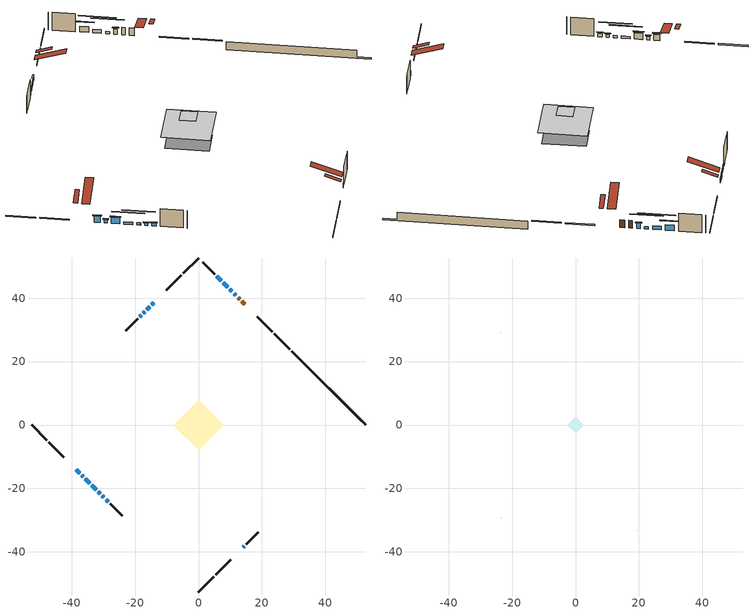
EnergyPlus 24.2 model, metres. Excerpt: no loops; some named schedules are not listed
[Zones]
conditioned space
 floor adiabatic (AdiabaticFloorConstruction): -8,0 0,8 8,0 0,-8 z3.48
 floor foundation (Slab1 construction): -5.82,1.36 -1.36,5.82 5.82,-1.36 1.36,-5.82 z-1.19
 wall outside (RimJoist1 construction): 0,-52.65 4.77,-47.88 / -52.65,0 -47.88,-4.77 / 0,52.65 -4.77,47.88 / 28.72,23.93 23.95,28.71 z1.04:1.34
 wall outside (RimJoist2 construction): 5.43,-47.22 10.2,-42.45 / -47.22,-5.43 -42.45,-10.2 / -5.43,47.22 -10.2,42.45 / 23.29,29.36 18.52,34.14 z1.04:1.34
 wall outside (AdiabaticWallConstruction 1): 14.54,38.11 13.71,38.95 / 13.05,39.6 12.48,40.17 z1.04:3.07
 wall outside (AdiabaticWallConstruction): 11.82,40.83 11.21,41.44 z1.04:2.46; -14.18,38.48 -14.79,37.86 / -36.81,-15.84 -36.34,-16.31 / -18.1,34.55 -18.54,34.12 z1.04:1.9; -38.48,-14.18 -37.47,-15.19 / -35.69,-16.97 -34.36,-18.3 z1.04:2.72; 10.56,42.1 9.91,42.75 / -33.7,-18.95 -32.26,-20.39 / -31.61,-21.05 -30.99,-21.66 z1.04:1.65; 9.25,43.4 7.85,44.8 z1.04:2.06; -15.44,37.21 -16.3,36.35 / 14.18,-38.48 14.38,-38.28 / -16.96,35.7 -17.45,35.21 z1.04:2.26; -30.34,-22.31 -29.8,-22.85 z1.04:1.7; -29.14,-23.51 -28.5,-24.16 z1.04:1.86; 7.19,45.46 5.72,46.93 z1.04:2.56
 wall outside (Wall1 construction): 15.03,-37.62 18.76,-33.89 / -27.84,-24.81 -24.11,-28.54 / -19.19,33.46 -22.92,29.73 / 5.07,47.59 1.33,51.32 z1.04:5.92
 wall foundation (FoundationWall1 construction): 29.38,23.28,-1.19 29.38,23.28,1.04 50.33,2.33,1.04 50.33,2.33,-0.78 52.65,0,-0.78 52.65,0,-1.19
 window (WindowConstruction): 11.82,40.83 11.21,41.44 z1.04:2.46
 window (WindowConstruction 6): -14.18,38.48 -14.79,37.87 z1.04:1.9
 window (WindowConstruction 7): -38.48,-14.18 -37.47,-15.18 z1.04:2.72
 window (WindowConstruction 8): -36.81,-15.84 -36.34,-16.31 z1.04:1.9
 window (WindowConstruction 9): -35.69,-16.97 -34.36,-18.3 z1.04:2.72
 window (WindowConstruction 12): 10.56,42.1 9.91,42.74 z1.04:1.65
 window (WindowConstruction 13): 9.25,43.4 7.85,44.8 z1.04:2.05
 window (WindowConstruction 14): -33.7,-18.95 -32.26,-20.39 z1.04:1.65
 window (WindowConstruction 15): -31.61,-21.05 -31,-21.66 z1.04:1.65
 window (WindowConstruction 1): -15.45,37.21 -16.3,36.35 z1.04:2.26
 window (WindowConstruction 2): -30.34,-22.31 -29.8,-22.85 z1.04:1.7
 window (WindowConstruction 3): -29.14,-23.51 -28.5,-24.16 z1.04:1.85
 window (WindowConstruction 10): 14.18,-38.48 14.38,-38.28 z1.04:2.26
 window (WindowConstruction 11): -16.96,35.69 -17.45,35.21 z1.04:2.26
 window (WindowConstruction 4): 7.19,45.46 5.72,46.93 z1.04:2.56
 window (WindowConstruction 5): -18.1,34.55 -18.53,34.12 z1.04:1.9
 door (Door): 14.54,38.11 13.71,38.94 z1.04:3.07
 door (Door 1): 13.05,39.6 12.48,40.17 z1.04:3.07
 ceiling adiabatic (AdiabaticFloorConstruction): 0,-8 8,0 0,8 -8,0 z3.48
 roof outside (Roof2 construction): 13.52,-39.13,5.92 8.48,-34.09,8.29 7.15,-35.42,8.29 12.19,-40.46,5.92; -39.13,-13.52,5.92 -34.09,-8.48,8.29 -35.42,-7.15,8.29 -40.46,-12.19,5.92; -13.52,39.13,5.92 -8.48,34.09,8.29 -7.15,35.42,8.29 -12.19,40.46,5.92; 15.2,37.46,5.92 10.16,32.41,8.29 11.48,31.09,8.29 16.53,36.13,5.92
attic - vented
 floor to conditioned space (Floor1 construction Reversed): -2.64,0 0,2.64 2.64,0 0,-2.64 z5.92
 wall outside (Wall5 construction): 19.42,-33.23 19.44,-33.21 / -23.45,-29.2 -23.43,-29.22 / -23.58,29.07 -23.6,29.05 / 0.68,51.98 0.66,52 z1.04:5.92
 roof outside (Roof1 construction): 11.54,-41.12,5.92 8.96,-38.55,7.13 8.29,-39.22,7.13 10.86,-41.8,5.92; -41.12,-11.54,5.92 -38.55,-8.96,7.13 -39.22,-8.29,7.13 -41.8,-10.86,5.92; -11.54,41.12,5.92 -8.96,38.55,7.13 -8.29,39.22,7.13 -10.86,41.8,5.92; 17.18,35.47,5.92 14.61,32.9,7.13 15.29,32.22,7.13 17.86,34.79,5.92
shading: 11,41.65 12.03,40.62 12.24,40.83 11.21,41.86 z2.76; -15,37.65 -13.97,38.69 -14.18,38.9 -15.21,37.87 z2.2; -37.26,-15.4 -38.69,-13.97 -38.9,-14.18 -37.47,-15.61 z3.02; -36.13,-16.52 -37.02,-15.63 -37.23,-15.84 -36.34,-16.73 z2.2; -34.15,-18.51 -35.9,-16.76 -36.11,-16.97 -34.36,-18.72 z3.02; 7.54,45.11 12.92,39.73 13.14,39.94 7.75,45.32 z5; 5.48,47.17 11.62,41.03 11.83,41.24 5.69,47.38 z5.4; -30.33,-22.33 -35.64,-17.02 -35.85,-17.23 -30.54,-22.54 z4.39; -28.63,-24.03 -33.97,-18.68 -34.19,-18.89 -28.84,-24.24 z5; -29.59,-23.06 -30.55,-22.1 -30.76,-22.31 -29.8,-23.28 z2; -28.29,-24.37 -29.35,-23.3 -29.57,-23.51 -28.5,-24.58 z2.15; 4.86,47.79 8.06,44.6 8.27,44.81 5.07,48 z3.78; -18.75,33.91 -17.89,34.76 -18.1,34.97 -18.96,34.12 z2.2
[Building]
Building 1: Terrain=Suburbs
[Site:Location]
Montreal Intl AP_QC: Latitude {deg}=45.47; Longitude {deg}=-73.74; Time Zone {hr}=-5; Elevation {m}=36; Keep Site Location Information=Yes
[Site:GroundTemperature:Shallow]
2.07863, -0.316383, -0.508184, 0.628371, 5.19101, 9.73239, 13.6695, 16.1636, 16.3755, 14.347, 10.5102, 6.10817
[Site:WaterMainsTemperature]
Calculation Method=Schedule; Temperature Schedule=mains temperature schedule
[Material] Roughness=Rough; Thermal Absorptance=0.9
Name | Thickness {m} | Conductivity {W/m-K} | Density {kg/m3} | Specific Heat {J/kg-K} | Solar Absorptance | Visible Absorptance
asphalt or fiberglass shingles | 0.00635 | 0.162714 | 1121.4 | 1465.45 | 0.4 | 0.4
ceiling stud and cavity | 0.1397 | 0.112217 | 65.682 | 1177.47 | 0.7 | 0.7
concrete 4.0 in. | 0.1016 | 1.803125 | 2242.8 | 837.4 | 0.7 | 0.7
concrete 8.0 in. | 0.2032 | 1.803125 | 2242.8 | 837.4 | 0.7 | 0.7
door material | 0.04445 | 0.0451087 | 512.64 | 1214.23 | 0.7 | 0.7
door material 1 | 0.04445 | 0.20624 | 512.64 | 1214.23 | 0.7 | 0.7
exterior vertical ins | 0.0542606 | 0.029427 | 32.04 | 1214.23 | 0.7 | 0.7
floor covering | 0.0127 | 0.0433444 | 54.468 | 1339.84 | 0.6 | 0.6
floor rigid ins; wall rigid ins | 0.512978 | 0.029427 | 32.04 | 1214.23 | 0.7 | 0.7
floor stud and cavity | 0.1397 | 1.75129 | 37.0049 | 1207.88 | 0.7 | 0.7
furniture material conditioned space 1 | 0.1524 | 0.115458 | 640.8 | 1214.23 | 0.6 | 0.6
gypsum board | 0.0127 | 0.160291 | 801 | 837.4 | 0.6 | 0.6
gypsum board 1 | 0.0127 | 0.160291 | 801 | 837.4 | 0.7 | 0.7
osb sheathing 0.5 in. | 0.0127 | 0.115458 | 512.64 | 1214.23 | 0.7 | 0.7
osb sheathing 0.75 in. | 0.01905 | 0.115458 | 512.64 | 1214.23 | 0.7 | 0.7
osb sheathing 2.0 in. | 0.0508 | 0.115458 | 512.64 | 1214.23 | 0.7 | 0.7
rim joist stud and cavity | 0.0508 | 0.859146 | 125.044 | 1163.47 | 0.6 | 0.6
rim joist stud and cavity 1 | 0.0508 | 0.0362629 | 125.044 | 1163.47 | 0.6 | 0.6
roof stud and cavity | 0.0889 | 3.8783 | 78.34581 | 1123.46 | 0.7 | 0.7
wall stud and cavity | 0.1397 | 0.162248 | 139.0536 | 1170.24 | 0.7 | 0.7
wall stud and cavity 1 | 0.0889 | 6.1454 | 50.32683 | 1063.81 | 0.6 | 0.6
wall stud and cavity 2 | 0.0889 | 0.380278 | 52.3479 | 1209.89 | 0.7 | 0.7
wall stud and cavity 3 | 0.0889 | 0.391764 | 83.0341 | 1211.67 | 0.7 | 0.7
wood siding | 0.0254 | 0.102417 | 544.68 | 1172.36 | 0.84 | 0.84
wood siding 1 | 0.00254 | 0.102417 | 544.68 | 1172.36 | 0.84 | 0.84
wood siding 2; wood siding 3; wood siding 4 | 0.0254 | 0.102417 | 544.68 | 1172.36 | 0.7 | 0.7
[WindowMaterial:SimpleGlazingSystem]
Name | U-Factor {W/m2-K} | Solar Heat Gain Coefficient
WindowMaterial | 2.986628 | 0.55
WindowMaterial 1 | 2.98038 | 0.57
WindowMaterial 10 | 3.06442 | 0.35
WindowMaterial 11 | 2.95937 | 0.63
WindowMaterial 12 | 3.0383 | 0.46
WindowMaterial 13 | 2.95597 | 0.59
WindowMaterial 14 | 2.99401 | 0.53
WindowMaterial 2 | 3.05363 | 0.45
WindowMaterial 3 | 3.029213 | 0.5
WindowMaterial 4 | 2.93325 | 0.63
WindowMaterial 5 | 3.04284 | 0.46
WindowMaterial 6 | 3.03376 | 0.49
WindowMaterial 7 | 2.95142 | 0.61
WindowMaterial 8 | 3.04114 | 0.47
WindowMaterial 9 | 2.93666 | 0.62
[Construction]
AdiabaticFloorConstruction: floor stud and cavity, floor rigid ins, osb sheathing 0.75 in., floor covering
AdiabaticWallConstruction: wood siding 3, wall rigid ins, wall stud and cavity 2, gypsum board
AdiabaticWallConstruction 1: wood siding 4, wall rigid ins, wall stud and cavity 2, gypsum board
Door: door material
Door 1: door material 1
Floor1 construction Reversed: gypsum board, ceiling stud and cavity
FoundationWall1 construction: concrete 8.0 in., gypsum board 1
furniture construction conditioned space 1: furniture material conditioned space 1
PartitionWallConstruction: gypsum board, wall stud and cavity 3, gypsum board
RimJoist1 construction: wood siding 2, osb sheathing 2.0 in., rim joist stud and cavity
RimJoist2 construction: wood siding 2, osb sheathing 2.0 in., rim joist stud and cavity 1
Roof1 construction: asphalt or fiberglass shingles
Roof2 construction: asphalt or fiberglass shingles, osb sheathing 0.5 in., roof stud and cavity, gypsum board
Slab1 construction: concrete 4.0 in.
Wall1 construction: wood siding, osb sheathing 0.5 in., wall stud and cavity, gypsum board
Wall5 construction: wood siding 1, wall stud and cavity 1
WindowConstruction: WindowMaterial
WindowConstruction 1: WindowMaterial 1
WindowConstruction 10: WindowMaterial 10
WindowConstruction 11: WindowMaterial 11
WindowConstruction 12: WindowMaterial 12
WindowConstruction 13: WindowMaterial 13
WindowConstruction 14: WindowMaterial 14
WindowConstruction 15; WindowConstruction 5: WindowMaterial 5
WindowConstruction 2: WindowMaterial 2
WindowConstruction 3: WindowMaterial 3
WindowConstruction 4: WindowMaterial 4
WindowConstruction 6: WindowMaterial 6
WindowConstruction 7: WindowMaterial 7
WindowConstruction 8: WindowMaterial 8
WindowConstruction 9: WindowMaterial 9
[Zone] Multiplier=1; Part of Total Floor Area=Yes
Name | Volume {m3}
attic - vented | 2.74311
conditioned space | 472.5
[Space]
Name | Zone | Volume {m3}
attic - vented 1 | attic - vented | 2.74311
conditioned space 1 | conditioned space | 472.5
[ZoneInfiltration:EffectiveLeakageArea]
infil attic - vented 1: Zone or Space=attic - vented 1; Schedule=Always On Discrete; Effective Air Leakage Area {cm2}=557.6; Stack Coefficient=0.000423417; Wind Coefficient=1.39029e-05
[ZoneMixing]
whole house fan mix: Zone or Space=attic - vented; Schedule=Always On Continuous; Design Flow Rate Calculation Method=Flow/Zone; Design Flow Rate {m3/s}=0; Source Zone or Space=conditioned space
[SurfaceProperty:ExposedFoundationPerimeter]
Slab1: Exposed Perimeter Calculation Method=TotalExposedPerimeter; Total Exposed Perimeter {m}=32.919
[InternalMass] Zone or ZoneList=conditioned space; Space or SpaceList=conditioned space 1
Name | Construction | Surface Area {m2}
furniture mass conditioned space 1 | furniture construction conditioned space 1 | 76.804
partition wall mass | PartitionWallConstruction | 192.01
[Lights]
interior lighting: Zone or ZoneList or Space or SpaceList=conditioned space 1; Schedule=interior lighting schedule; Design Level Calculation Method=LightingLevel; Lighting Level {W}=343.2; Return Air Fraction=0; Fraction Radiant=0.6; Fraction Visible=0.2; Fraction Replaceable=1
[People]
occupants: Zone or ZoneList or Space or SpaceList=conditioned space 1; Number of People Schedule=occupants schedule; Number of People Calculation Method=People; Number of People=3; Fraction Radiant=0.314171; Sensible Heat Fraction=0.56303; Activity Level Schedule=occupants activity schedule; Carbon Dioxide Generation Rate {m3/s-W}=0; Enable ASHRAE 55 Comfort Warnings=No; Mean Radiant Temperature Calculation Type=EnclosureAveraged
[ElectricEquipment] Zone or ZoneList or Space or SpaceList=conditioned space 1; Design Level Calculation Method=EquipmentLevel
Name | Schedule | Design Level {W} | Fraction Latent | Fraction Radiant | Fraction Lost
clothes dryer | clothes dryer schedule | 140.772 | 0.015 | 0.081 | 0.85
clothes washer | clothes washer schedule | 32.1985 | 0.03 | 0.162 | 0.7
cooking range | cooking range schedule | 215.147 | 0.08 | 0.432 | 0.2
dishwasher | dishwasher schedule | 66.8632 | 0.3 | 0.18 | 0.4
fridge | fridge schedule | 72.9452 | 0 | 0.6 | 0
mech vent house fan | mech vent house fan schedule | 0 | 0 | 0 | 1
mech vent house fan cfis | mech vent house fan cfis schedule | 0 | 0 | 0 | 0
mech vent range fan 0 | mech vent range fan 0 schedule | 57 | 0 | 0 | 1
misc plug loads | misc plug loads schedule | 494.7 | 0.045 | 0.513 | 0.1
whole house fan | Always On Discrete | 0 | 0 | 0 | 1
[OtherEquipment] Zone or ZoneList or Space or SpaceList=conditioned space 1; Design Level Calculation Method=EquipmentLevel
Name | Fuel Type | Schedule | Design Level {W} | Fraction Latent | Fraction Radiant | Fraction Lost
clothes dryer 1 | Electricity | clothes dryer schedule | 0 | 0.015 | 0.081 | 0.85
cooking range 1 | Electricity | cooking range schedule | 0 | 0.08 | 0.432 | 0.2
general water use latent | None | general water use schedule | 62.594 | 1 | 0 | 0
general water use sensible | None | general water use schedule | -61.6891 | 0 | 0.6 | 0
mech vent house fan latent load | None | Always On Discrete | 0 | 1 | 0 | 0
mech vent house fan sensible load | None | Always On Discrete | 0 | 0 | 0 | 0
water heater energy adjustment1 | Electricity | Always On Discrete | 0.01 | 0 | 0 | 1
[ZoneInfiltration:DesignFlowRate] Zone or ZoneList or Space or SpaceList=conditioned space 1; Schedule=Always On Discrete; Design Flow Rate Calculation Method=Flow/Zone; Design Flow Rate {m3/s}=0
infil flow; natural vent flow; whole house fan flow
[Foundation:Kiva]
Foundation Kiva 1: Initial Indoor Air Temperature {C}=18; Wall Height Above Grade {m}=1.04001; Wall Depth Below Slab {m}=0.2032; Custom Block Material Name 1=exterior vertical ins; Custom Block Depth 1 {m}=2.23001; Custom Block X Position 1 {m}=0.2159; Custom Block Z Position 1 {m}=0
[Foundation:Kiva:Settings]
Soil Conductivity {W/m-K}=0.849921; Soil Density {kg/m3}=1842.3; Soil Specific Heat {J/kg-K}=418.7; Ground Solar Absorptivity=0.9; Ground Thermal Absorptivity=0.9; Ground Surface Roughness {m}=0.03; Far-Field Width {m}=40; Deep-Ground Boundary Condition=ZeroFlux; Deep-Ground Depth {m}=40; Minimum Cell Dimension {m}=0.2; Maximum Cell Growth Coefficient=3; Simulation Timestep=Timestep
[Exterior:Lights]
exterior lighting: Schedule=exterior lighting schedule; Design Level {W}=75.6
[Schedule:Constant]
Name | Hourly Value
Always On Continuous; mech vent house fan schedule; mech vent house fan cfis schedule; Always On Discrete | 1
occupants activity schedule | 117.228
fridge schedule | 0
[Schedule:Week:Daily]
interior lighting schedule Week Rule - Jan1-Jan27: interior lighting schedule day, interior lighting schedule day, interior lighting schedule day, interior lighting schedule day, interior lighting schedule day, interior lighting schedule day, interior lighting schedule day, interior lighting schedule default day, interior lighting schedule default day, interior lighting schedule default day, interior lighting schedule default day, interior lighting schedule default day
interior lighting schedule Week Rule - Jan28-Feb3: interior lighting schedule day, interior lighting schedule day, interior lighting schedule day, interior lighting schedule day, interior lighting schedule day 1, interior lighting schedule day 1, interior lighting schedule day 1, interior lighting schedule default day, interior lighting schedule default day, interior lighting schedule default day, interior lighting schedule default day, interior lighting schedule default day
interior lighting schedule Week Rule - Feb4-Feb24: interior lighting schedule day 1, interior lighting schedule day 1, interior lighting schedule day 1, interior lighting schedule day 1, interior lighting schedule day 1, interior lighting schedule day 1, interior lighting schedule day 1, interior lighting schedule default day, interior lighting schedule default day, interior lighting schedule default day, interior lighting schedule default day, interior lighting schedule default day
interior lighting schedule Week Rule - Feb25-Mar3: interior lighting schedule day 1, interior lighting schedule day 1, interior lighting schedule day 1, interior lighting schedule day 1, interior lighting schedule day 2, interior lighting schedule day 2, interior lighting schedule day 2, interior lighting schedule default day, interior lighting schedule default day, interior lighting schedule default day, interior lighting schedule default day, interior lighting schedule default day
interior lighting schedule Week Rule - Mar4-Mar31: interior lighting schedule day 2, interior lighting schedule day 2, interior lighting schedule day 2, interior lighting schedule day 2, interior lighting schedule day 2, interior lighting schedule day 2, interior lighting schedule day 2, interior lighting schedule default day, interior lighting schedule default day, interior lighting schedule default day, interior lighting schedule default day, interior lighting schedule default day
interior lighting schedule Week Rule - Apr1-Apr28: interior lighting schedule day 3, interior lighting schedule day 3, interior lighting schedule day 3, interior lighting schedule day 3, interior lighting schedule day 3, interior lighting schedule day 3, interior lighting schedule day 3, interior lighting schedule default day, interior lighting schedule default day, interior lighting schedule default day, interior lighting schedule default day, interior lighting schedule default day
interior lighting schedule Week Rule - Apr29-May5: interior lighting schedule day 3, interior lighting schedule day 3, interior lighting schedule day 4, interior lighting schedule day 4, interior lighting schedule day 4, interior lighting schedule day 4, interior lighting schedule day 4, interior lighting schedule default day, interior lighting schedule default day, interior lighting schedule default day, interior lighting schedule default day, interior lighting schedule default day
interior lighting schedule Week Rule - May6-May26: interior lighting schedule day 4, interior lighting schedule day 4, interior lighting schedule day 4, interior lighting schedule day 4, interior lighting schedule day 4, interior lighting schedule day 4, interior lighting schedule day 4, interior lighting schedule default day, interior lighting schedule default day, interior lighting schedule default day, interior lighting schedule default day, interior lighting schedule default day
interior lighting schedule Week Rule - May27-Jun2: interior lighting schedule day 4, interior lighting schedule day 4, interior lighting schedule day 4, interior lighting schedule day 4, interior lighting schedule day 4, interior lighting schedule day 5, interior lighting schedule day 5, interior lighting schedule default day, interior lighting schedule default day, interior lighting schedule default day, interior lighting schedule default day, interior lighting schedule default day
interior lighting schedule Week Rule - Jun3-Jun30: interior lighting schedule day 5, interior lighting schedule day 5, interior lighting schedule day 5, interior lighting schedule day 5, interior lighting schedule day 5, interior lighting schedule day 5, interior lighting schedule day 5, interior lighting schedule default day, interior lighting schedule default day, interior lighting schedule default day, interior lighting schedule default day, interior lighting schedule default day
interior lighting schedule Week Rule - Jul1-Jul28: interior lighting schedule day 6, interior lighting schedule day 6, interior lighting schedule day 6, interior lighting schedule day 6, interior lighting schedule day 6, interior lighting schedule day 6, interior lighting schedule day 6, interior lighting schedule default day, interior lighting schedule default day, interior lighting schedule default day, interior lighting schedule default day, interior lighting schedule default day
interior lighting schedule Week Rule - Jul29-Aug4: interior lighting schedule day 6, interior lighting schedule day 6, interior lighting schedule day 6, interior lighting schedule day 7, interior lighting schedule day 7, interior lighting schedule day 7, interior lighting schedule day 7, interior lighting schedule default day, interior lighting schedule default day, interior lighting schedule default day, interior lighting schedule default day, interior lighting schedule default day
interior lighting schedule Week Rule - Aug5-Aug25: interior lighting schedule day 7, interior lighting schedule day 7, interior lighting schedule day 7, interior lighting schedule day 7, interior lighting schedule day 7, interior lighting schedule day 7, interior lighting schedule day 7, interior lighting schedule default day, interior lighting schedule default day, interior lighting schedule default day, interior lighting schedule default day, interior lighting schedule default day
interior lighting schedule Week Rule - Aug26-Sep1: interior lighting schedule day 7, interior lighting schedule day 7, interior lighting schedule day 7, interior lighting schedule day 7, interior lighting schedule day 7, interior lighting schedule day 7, interior lighting schedule day 8, interior lighting schedule default day, interior lighting schedule default day, interior lighting schedule default day, interior lighting schedule default day, interior lighting schedule default day
interior lighting schedule Week Rule - Sep2-Sep29: interior lighting schedule day 8, interior lighting schedule day 8, interior lighting schedule day 8, interior lighting schedule day 8, interior lighting schedule day 8, interior lighting schedule day 8, interior lighting schedule day 8, interior lighting schedule default day, interior lighting schedule default day, interior lighting schedule default day, interior lighting schedule default day, interior lighting schedule default day
interior lighting schedule Week Rule - Sep30-Oct6: interior lighting schedule day 8, interior lighting schedule day 9, interior lighting schedule day 9, interior lighting schedule day 9, interior lighting schedule day 9, interior lighting schedule day 9, interior lighting schedule day 9, interior lighting schedule default day, interior lighting schedule default day, interior lighting schedule default day, interior lighting schedule default day, interior lighting schedule default day
interior lighting schedule Week Rule - Oct7-Oct27: interior lighting schedule day 9, interior lighting schedule day 9, interior lighting schedule day 9, interior lighting schedule day 9, interior lighting schedule day 9, interior lighting schedule day 9, interior lighting schedule day 9, interior lighting schedule default day, interior lighting schedule default day, interior lighting schedule default day, interior lighting schedule default day, interior lighting schedule default day
interior lighting schedule Week Rule - Oct28-Nov3: interior lighting schedule day 9, interior lighting schedule day 9, interior lighting schedule day 9, interior lighting schedule day 9, interior lighting schedule day 10, interior lighting schedule day 10, interior lighting schedule day 10, interior lighting schedule default day, interior lighting schedule default day, interior lighting schedule default day, interior lighting schedule default day, interior lighting schedule default day
interior lighting schedule Week Rule - Nov4-Nov24: interior lighting schedule day 10, interior lighting schedule day 10, interior lighting schedule day 10, interior lighting schedule day 10, interior lighting schedule day 10, interior lighting schedule day 10, interior lighting schedule day 10, interior lighting schedule default day, interior lighting schedule default day, interior lighting schedule default day, interior lighting schedule default day, interior lighting schedule default day
interior lighting schedule Week Rule - Nov25-Dec1: interior lighting schedule day 10, interior lighting schedule day 10, interior lighting schedule day 10, interior lighting schedule day 10, interior lighting schedule day 10, interior lighting schedule day 10, interior lighting schedule day 11, interior lighting schedule default day, interior lighting schedule default day, interior lighting schedule default day, interior lighting schedule default day, interior lighting schedule default day
interior lighting schedule Week Rule - Dec2-Dec31: interior lighting schedule day 11, interior lighting schedule day 11, interior lighting schedule day 11, interior lighting schedule day 11, interior lighting schedule day 11, interior lighting schedule day 11, interior lighting schedule day 11, interior lighting schedule default day, interior lighting schedule default day, interior lighting schedule default day, interior lighting schedule default day, interior lighting schedule default day
occupants schedule Week Rule - Jan1-Dec31: occupants schedule day, occupants schedule day, occupants schedule day, occupants schedule day, occupants schedule day, occupants schedule day, occupants schedule day, occupants schedule default day, occupants schedule default day, occupants schedule default day, occupants schedule default day, occupants schedule default day
clothes dryer schedule Week Rule - Jan1-Dec31: clothes dryer schedule day, clothes dryer schedule day, clothes dryer schedule day, clothes dryer schedule day, clothes dryer schedule day, clothes dryer schedule day, clothes dryer schedule day, clothes dryer schedule default day, clothes dryer schedule default day, clothes dryer schedule default day, clothes dryer schedule default day, clothes dryer schedule default day
clothes washer schedule Week Rule - Jan1-Dec31: clothes washer schedule day, clothes washer schedule day, clothes washer schedule day, clothes washer schedule day, clothes washer schedule day, clothes washer schedule day, clothes washer schedule day, clothes washer schedule default day, clothes washer schedule default day, clothes washer schedule default day, clothes washer schedule default day, clothes washer schedule default day
cooking range schedule Week Rule - Jan1-Dec31: cooking range schedule day, cooking range schedule day, cooking range schedule day, cooking range schedule day, cooking range schedule day, cooking range schedule day, cooking range schedule day, cooking range schedule default day, cooking range schedule default day, cooking range schedule default day, cooking range schedule default day, cooking range schedule default day
dishwasher schedule Week Rule - Jan1-Dec31: dishwasher schedule day, dishwasher schedule day, dishwasher schedule day, dishwasher schedule day, dishwasher schedule day, dishwasher schedule day, dishwasher schedule day, dishwasher schedule default day, dishwasher schedule default day, dishwasher schedule default day, dishwasher schedule default day, dishwasher schedule default day
mech vent range fan 0 schedule Week Rule - Jan1-Dec31: mech vent range fan 0 schedule day, mech vent range fan 0 schedule day, mech vent range fan 0 schedule day, mech vent range fan 0 schedule day, mech vent range fan 0 schedule day, mech vent range fan 0 schedule day, mech vent range fan 0 schedule day, mech vent range fan 0 schedule default day, mech vent range fan 0 schedule default day, mech vent range fan 0 schedule default day, mech vent range fan 0 schedule default day, mech vent range fan 0 schedule default day
misc plug loads schedule Week Rule - Jan1-Dec31: misc plug loads schedule day, misc plug loads schedule day, misc plug loads schedule day, misc plug loads schedule day, misc plug loads schedule day, misc plug loads schedule day, misc plug loads schedule day, misc plug loads schedule default day, misc plug loads schedule default day, misc plug loads schedule default day, misc plug loads schedule default day, misc plug loads schedule default day
general water use schedule Week Rule - Jan1-Dec31: general water use schedule day, general water use schedule day, general water use schedule day, general water use schedule day, general water use schedule day, general water use schedule day, general water use schedule day, general water use schedule default day, general water use schedule default day, general water use schedule default day, general water use schedule default day, general water use schedule default day
exterior lighting schedule Week Rule - Jan1-Jan27: exterior lighting schedule day, exterior lighting schedule day, exterior lighting schedule day, exterior lighting schedule day, exterior lighting schedule day, exterior lighting schedule day, exterior lighting schedule day, exterior lighting schedule default day, exterior lighting schedule default day, exterior lighting schedule default day, exterior lighting schedule default day, exterior lighting schedule default day
exterior lighting schedule Week Rule - Jan28-Feb3: exterior lighting schedule day, exterior lighting schedule day, exterior lighting schedule day, exterior lighting schedule day, exterior lighting schedule day 1, exterior lighting schedule day 1, exterior lighting schedule day 1, exterior lighting schedule default day, exterior lighting schedule default day, exterior lighting schedule default day, exterior lighting schedule default day, exterior lighting schedule default day
exterior lighting schedule Week Rule - Feb4-Feb24: exterior lighting schedule day 1, exterior lighting schedule day 1, exterior lighting schedule day 1, exterior lighting schedule day 1, exterior lighting schedule day 1, exterior lighting schedule day 1, exterior lighting schedule day 1, exterior lighting schedule default day, exterior lighting schedule default day, exterior lighting schedule default day, exterior lighting schedule default day, exterior lighting schedule default day
exterior lighting schedule Week Rule - Feb25-Mar3: exterior lighting schedule day 1, exterior lighting schedule day 1, exterior lighting schedule day 1, exterior lighting schedule day 1, exterior lighting schedule day 2, exterior lighting schedule day 2, exterior lighting schedule day 2, exterior lighting schedule default day, exterior lighting schedule default day, exterior lighting schedule default day, exterior lighting schedule default day, exterior lighting schedule default day
exterior lighting schedule Week Rule - Mar4-Mar31: exterior lighting schedule day 2, exterior lighting schedule day 2, exterior lighting schedule day 2, exterior lighting schedule day 2, exterior lighting schedule day 2, exterior lighting schedule day 2, exterior lighting schedule day 2, exterior lighting schedule default day, exterior lighting schedule default day, exterior lighting schedule default day, exterior lighting schedule default day, exterior lighting schedule default day
exterior lighting schedule Week Rule - Apr1-Apr28: exterior lighting schedule day 3, exterior lighting schedule day 3, exterior lighting schedule day 3, exterior lighting schedule day 3, exterior lighting schedule day 3, exterior lighting schedule day 3, exterior lighting schedule day 3, exterior lighting schedule default day, exterior lighting schedule default day, exterior lighting schedule default day, exterior lighting schedule default day, exterior lighting schedule default day
exterior lighting schedule Week Rule - Apr29-May5: exterior lighting schedule day 3, exterior lighting schedule day 3, exterior lighting schedule day 4, exterior lighting schedule day 4, exterior lighting schedule day 4, exterior lighting schedule day 4, exterior lighting schedule day 4, exterior lighting schedule default day, exterior lighting schedule default day, exterior lighting schedule default day, exterior lighting schedule default day, exterior lighting schedule default day
exterior lighting schedule Week Rule - May6-May26: exterior lighting schedule day 4, exterior lighting schedule day 4, exterior lighting schedule day 4, exterior lighting schedule day 4, exterior lighting schedule day 4, exterior lighting schedule day 4, exterior lighting schedule day 4, exterior lighting schedule default day, exterior lighting schedule default day, exterior lighting schedule default day, exterior lighting schedule default day, exterior lighting schedule default day
exterior lighting schedule Week Rule - May27-Jun2: exterior lighting schedule day 4, exterior lighting schedule day 4, exterior lighting schedule day 4, exterior lighting schedule day 4, exterior lighting schedule day 4, exterior lighting schedule day 5, exterior lighting schedule day 5, exterior lighting schedule default day, exterior lighting schedule default day, exterior lighting schedule default day, exterior lighting schedule default day, exterior lighting schedule default day
exterior lighting schedule Week Rule - Jun3-Jun30: exterior lighting schedule day 5, exterior lighting schedule day 5, exterior lighting schedule day 5, exterior lighting schedule day 5, exterior lighting schedule day 5, exterior lighting schedule day 5, exterior lighting schedule day 5, exterior lighting schedule default day, exterior lighting schedule default day, exterior lighting schedule default day, exterior lighting schedule default day, exterior lighting schedule default day
exterior lighting schedule Week Rule - Jul1-Jul28: exterior lighting schedule day 6, exterior lighting schedule day 6, exterior lighting schedule day 6, exterior lighting schedule day 6, exterior lighting schedule day 6, exterior lighting schedule day 6, exterior lighting schedule day 6, exterior lighting schedule default day, exterior lighting schedule default day, exterior lighting schedule default day, exterior lighting schedule default day, exterior lighting schedule default day
exterior lighting schedule Week Rule - Jul29-Aug4: exterior lighting schedule day 6, exterior lighting schedule day 6, exterior lighting schedule day 6, exterior lighting schedule day 7, exterior lighting schedule day 7, exterior lighting schedule day 7, exterior lighting schedule day 7, exterior lighting schedule default day, exterior lighting schedule default day, exterior lighting schedule default day, exterior lighting schedule default day, exterior lighting schedule default day
exterior lighting schedule Week Rule - Aug5-Aug25: exterior lighting schedule day 7, exterior lighting schedule day 7, exterior lighting schedule day 7, exterior lighting schedule day 7, exterior lighting schedule day 7, exterior lighting schedule day 7, exterior lighting schedule day 7, exterior lighting schedule default day, exterior lighting schedule default day, exterior lighting schedule default day, exterior lighting schedule default day, exterior lighting schedule default day
exterior lighting schedule Week Rule - Aug26-Sep1: exterior lighting schedule day 7, exterior lighting schedule day 7, exterior lighting schedule day 7, exterior lighting schedule day 7, exterior lighting schedule day 7, exterior lighting schedule day 7, exterior lighting schedule day 8, exterior lighting schedule default day, exterior lighting schedule default day, exterior lighting schedule default day, exterior lighting schedule default day, exterior lighting schedule default day
exterior lighting schedule Week Rule - Sep2-Sep29: exterior lighting schedule day 8, exterior lighting schedule day 8, exterior lighting schedule day 8, exterior lighting schedule day 8, exterior lighting schedule day 8, exterior lighting schedule day 8, exterior lighting schedule day 8, exterior lighting schedule default day, exterior lighting schedule default day, exterior lighting schedule default day, exterior lighting schedule default day, exterior lighting schedule default day
[Schedule:Year]
interior lighting schedule: interior lighting schedule Week Rule - Jan1-Jan27, 1, 1, 1, 27, interior lighting schedule Week Rule - Jan28-Feb3, 1, 28, 2, 3, interior lighting schedule Week Rule - Feb4-Feb24, 2, 4, 2, 24, interior lighting schedule Week Rule - Feb25-Mar3, 2, 25, 3, 3, interior lighting schedule Week Rule - Mar4-Mar31, 3, 4, 3, 31, interior lighting schedule Week Rule - Apr1-Apr28, 4, 1, 4, 28, interior lighting schedule Week Rule - Apr29-May5, 4, 29, 5, 5, interior lighting schedule Week Rule - May6-May26, 5, 6, 5, 26, interior lighting schedule Week Rule - May27-Jun2, 5, 27, 6, 2, interior lighting schedule Week Rule - Jun3-Jun30, 6, 3, 6, 30, interior lighting schedule Week Rule - Jul1-Jul28, 7, 1, 7, 28, interior lighting schedule Week Rule - Jul29-Aug4, 7, 29, 8, 4, interior lighting schedule Week Rule - Aug5-Aug25, 8, 5, 8, 25, interior lighting schedule Week Rule - Aug26-Sep1, 8, 26, 9, 1, interior lighting schedule Week Rule - Sep2-Sep29, 9, 2, 9, 29, interior lighting schedule Week Rule - Sep30-Oct6, 9, 30, 10, 6, interior lighting schedule Week Rule - Oct7-Oct27, 10, 7, 10, 27, interior lighting schedule Week Rule - Oct28-Nov3, 10, 28, 11, 3, interior lighting schedule Week Rule - Nov4-Nov24, 11, 4, 11, 24, interior lighting schedule Week Rule - Nov25-Dec1, 11, 25, 12, 1, interior lighting schedule Week Rule - Dec2-Dec31, 12, 2, 12, 31
occupants schedule: occupants schedule Week Rule - Jan1-Dec31, 1, 1, 12, 31
clothes dryer schedule: clothes dryer schedule Week Rule - Jan1-Dec31, 1, 1, 12, 31
clothes washer schedule: clothes washer schedule Week Rule - Jan1-Dec31, 1, 1, 12, 31
cooking range schedule: cooking range schedule Week Rule - Jan1-Dec31, 1, 1, 12, 31
dishwasher schedule: dishwasher schedule Week Rule - Jan1-Dec31, 1, 1, 12, 31
mech vent range fan 0 schedule: mech vent range fan 0 schedule Week Rule - Jan1-Dec31, 1, 1, 12, 31
misc plug loads schedule: misc plug loads schedule Week Rule - Jan1-Dec31, 1, 1, 12, 31
general water use schedule: general water use schedule Week Rule - Jan1-Dec31, 1, 1, 12, 31
exterior lighting schedule: exterior lighting schedule Week Rule - Jan1-Jan27, 1, 1, 1, 27, exterior lighting schedule Week Rule - Jan28-Feb3, 1, 28, 2, 3, exterior lighting schedule Week Rule - Feb4-Feb24, 2, 4, 2, 24, exterior lighting schedule Week Rule - Feb25-Mar3, 2, 25, 3, 3, exterior lighting schedule Week Rule - Mar4-Mar31, 3, 4, 3, 31, exterior lighting schedule Week Rule - Apr1-Apr28, 4, 1, 4, 28, exterior lighting schedule Week Rule - Apr29-May5, 4, 29, 5, 5, exterior lighting schedule Week Rule - May6-May26, 5, 6, 5, 26, exterior lighting schedule Week Rule - May27-Jun2, 5, 27, 6, 2, exterior lighting schedule Week Rule - Jun3-Jun30, 6, 3, 6, 30, exterior lighting schedule Week Rule - Jul1-Jul28, 7, 1, 7, 28, exterior lighting schedule Week Rule - Jul29-Aug4, 7, 29, 8, 4, exterior lighting schedule Week Rule - Aug5-Aug25, 8, 5, 8, 25, exterior lighting schedule Week Rule - Aug26-Sep1, 8, 26, 9, 1, exterior lighting schedule Week Rule - Sep2-Sep29, 9, 2, 9, 29, exterior lighting schedule Week Rule - Sep30-Oct6, 9, 30, 10, 6, exterior lighting schedule Week Rule - Oct7-Oct27, 10, 7, 10, 27, exterior lighting schedule Week Rule - Oct28-Nov3, 10, 28, 11, 3, exterior lighting schedule Week Rule - Nov4-Nov24, 11, 4, 11, 24, exterior lighting schedule Week Rule - Nov25-Dec1, 11, 25, 12, 1, exterior lighting schedule Week Rule - Dec2-Dec31, 12, 2, 12, 31
[Schedule:Compact]
mains temperature schedule: Through: 01/01, For: AllDays, Until: 24:00, 6.56833, Through: 01/02, For: AllDays, Until: 24:00, 6.48722, Through: 01/03, For: AllDays, Until: 24:00, 6.40722, Through: 01/04, For: AllDays, Until: 24:00, 6.32889, Through: 01/05, For: AllDays, Until: 24:00, 6.25167, Through: 01/06, For: AllDays, Until: 24:00, 6.17611, Through: 01/07, For: AllDays, Until: 24:00, 6.10222, Through: 01/08, For: AllDays, Until: 24:00, 6.02944, Through: 01/09, For: AllDays, Until: 24:00, 5.95833, Through: 01/10, For: AllDays, Until: 24:00, 5.88889, Through: 01/11, For: AllDays, Until: 24:00, 5.82056, Through: 01/12, For: AllDays, Until: 24:00, 5.75444, Through: 01/13, For: AllDays, Until: 24:00, 5.68944, Through: 01/14, For: AllDays, Until: 24:00, 5.62611, Through: 01/15, For: AllDays, Until: 24:00, 5.56444, Through: 01/16, For: AllDays, Until: 24:00, 5.50444, Through: 01/17, For: AllDays, Until: 24:00, 5.44611, Through: 01/18, For: AllDays, Until: 24:00, 5.38944, Through: 01/19, For: AllDays, Until: 24:00, 5.33389, Through: 01/20, For: AllDays, Until: 24:00, 5.28111, Through: 01/21, For: AllDays, Until: 24:00, 5.22944, Through: 01/22, For: AllDays, Until: 24:00, 5.17944, Through: 01/23, For: AllDays, Until: 24:00, 5.13111, Through: 01/24, For: AllDays, Until: 24:00, 5.085, Through: 01/25, For: AllDays, Until: 24:00, 5.04056, Through: 01/26, For: AllDays, Until: 24:00, 4.99778, Through: 01/27, For: AllDays, Until: 24:00, 4.95667, Through: 01/28, For: AllDays, Until: 24:00, 4.91778, Through: 01/29, For: AllDays, Until: 24:00, 4.88056, Through: 01/30, For: AllDays, Until: 24:00, 4.845, Through: 01/31, For: AllDays, Until: 24:00, 4.81167, Through: 02/01, For: AllDays, Until: 24:00, 4.77944, Through: 02/02, For: AllDays, Until: 24:00, 4.75, Through: 02/03, For: AllDays, Until: 24:00, 4.72167, Through: 02/04, For: AllDays, Until: 24:00, 4.69611, Through: 02/05, For: AllDays, Until: 24:00, 4.67167, Through: 02/06, For: AllDays, Until: 24:00, 4.64944, Through: 02/07, For: AllDays, Until: 24:00, 4.62889, Through: 02/08, For: AllDays, Until: 24:00, 4.61056, Through: 02/09, For: AllDays, Until: 24:00, 4.59389, Through: 02/10, For: AllDays, Until: 24:00, 4.57944, Through: 02/11, For: AllDays, Until: 24:00, 4.56667, Through: 02/12, For: AllDays, Until: 24:00, 4.55611, Through: 02/13, For: AllDays, Until: 24:00, 4.54722, Through: 02/14, For: AllDays, Until: 24:00, 4.54056, Through: 02/15, For: AllDays, Until: 24:00, 4.53556, Through: 02/16, For: AllDays, Until: 24:00, 4.53278, Through: 02/17, For: AllDays, Until: 24:00, 4.53167, Through: 02/18, For: AllDays, Until: 24:00, 4.53278, Through: 02/19, For: AllDays, Until: 24:00, 4.53556, Through: 02/20, For: AllDays, Until: 24:00, 4.54056, Through: 02/21, For: AllDays, Until: 24:00, 4.54722, Through: 02/22, For: AllDays, Until: 24:00, 4.55611, Through: 02/23, For: AllDays, Until: 24:00, 4.56667, Through: 02/24, For: AllDays, Until: 24:00, 4.57944, Through: 02/25, For: AllDays, Until: 24:00, 4.59389, Through: 02/26, For: AllDays, Until: 24:00, 4.61056, Through: 02/27, For: AllDays, Until: 24:00, 4.62889, Through: 02/28, For: AllDays, Until: 24:00, 4.64889, Through: 03/01, For: AllDays, Until: 24:00, 4.67111, Through: 03/02, For: AllDays, Until: 24:00, 4.69556, Through: 03/03, For: AllDays, Until: 24:00, 4.72167, Through: 03/04, For: AllDays, Until: 24:00, 4.74944, Through: 03/05, For: AllDays, Until: 24:00, 4.77944, Through: 03/06, For: AllDays, Until: 24:00, 4.81111, Through: 03/07, For: AllDays, Until: 24:00, 4.84444, Through: 03/08, For: AllDays, Until: 24:00, 4.88, Through: 03/09, For: AllDays, Until: 24:00, 4.91722, Through: 03/10, For: AllDays, Until: 24:00, 4.95611, Through: 03/11, For: AllDays, Until: 24:00, 4.99722, Through: 03/12, For: AllDays, Until: 24:00, 5.04, Through: 03/13, For: AllDays, Until: 24:00, 5.08444, Through: 03/14, For: AllDays, Until: 24:00, 5.13056, Through: 03/15, For: AllDays, Until: 24:00, 5.17889, Through: 03/16, For: AllDays, Until: 24:00, 5.22833, Through: 03/17, For: AllDays, Until: 24:00, 5.28, Through: 03/18, For: AllDays, Until: 24:00, 5.33333, Through: 03/19, For: AllDays, Until: 24:00, 5.38833, Through: 03/20, For: AllDays, Until: 24:00, 5.445, Through: 03/21, For: AllDays, Until: 24:00, 5.50333, Through: 03/22, For: AllDays, Until: 24:00, 5.56333, Through: 03/23, For: AllDays, Until: 24:00, 5.625, Through: 03/24, For: AllDays, Until: 24:00, 5.68833, Through: 03/25, For: AllDays, Until: 24:00, 5.75333, Through: 03/26, For: AllDays, Until: 24:00, 5.81944, Through: 03/27, For: AllDays, Until: 24:00, 5.88778, Through: 03/28, For: AllDays, Until: 24:00, 5.95722, Through: 03/29, For: AllDays, Until: 24:00, 6.02833, Through: 03/30, For: AllDays, Until: 24:00, 6.10111, Through: 03/31, For: AllDays, Until: 24:00, 6.175, Through: 04/01, For: AllDays, Until: 24:00, 6.25056, Through: 04/02, For: AllDays, Until: 24:00, 6.32778, Through: 04/03, For: AllDays, Until: 24:00, 6.40611, Through: 04/04, For: AllDays, Until: 24:00, 6.48556, Through: 04/05, For: AllDays, Until: 24:00, 6.56722, Through: 04/06, For: AllDays, Until: 24:00, 6.64944, Through: 04/07, For: AllDays, Until: 24:00, 6.73333, Through: 04/08, For: AllDays, Until: 24:00, 6.81833, Through: 04/09, For: AllDays, Until: 24:00, 6.905, Through: 04/10, For: AllDays, Until: 24:00, 6.99278, Through: 04/11, For: AllDays, Until: 24:00, 7.08111, Through: 04/12, For: AllDays, Until: 24:00, 7.17167, Through: 04/13, For: AllDays, Until: 24:00, 7.26278, Through: 04/14, For: AllDays, Until: 24:00, 7.355, Through: 04/15, For: AllDays, Until: 24:00, 7.44833, Through: 04/16, For: AllDays, Until: 24:00, 7.54278, Through: 04/17, For: AllDays, Until: 24:00, 7.63889, Through: 04/18, For: AllDays, Until: 24:00, 7.735, Through: 04/19, For: AllDays, Until: 24:00, 7.83278, Through: 04/20, For: AllDays, Until: 24:00, 7.93167, Through: 04/21, For: AllDays, Until: 24:00, 8.03111, Through: 04/22, For: AllDays, Until: 24:00, 8.13167, Through: 04/23, For: AllDays, Until: 24:00, 8.23278, Through: 04/24, For: AllDays, Until: 24:00, 8.335, Through: 04/25, For: AllDays, Until: 24:00, 8.43778, Through: 04/26, For: AllDays, Until: 24:00, 8.54167, Through: 04/27, For: AllDays, Until: 24:00, 8.64611, Through: 04/28, For: AllDays, Until: 24:00, 8.75167, Through: 04/29, For: AllDays, Until: 24:00, 8.85778, Through: 04/30, For: AllDays, Until: 24:00, 8.96444, Through: 05/01, For: AllDays, Until: 24:00, 9.07167, Through: 05/02, For: AllDays, Until: 24:00, 9.17944, Through: 05/03, For: AllDays, Until: 24:00, 9.28778, Through: 05/04, For: AllDays, Until: 24:00, 9.39667, Through: 05/05, For: AllDays, Until: 24:00, 9.50667, Through: 05/06, For: AllDays, Until: 24:00, 9.61667, Through: 05/07, For: AllDays, Until: 24:00, 9.72667, Through: 05/08, For: AllDays, Until: 24:00, 9.83778, Through: 05/09, For: AllDays, Until: 24:00, 9.94889, Through: 05/10, For: AllDays, Until: 24:00, 10.0606, Through: 05/11, For: AllDays, Until: 24:00, 10.1722, Through: 05/12, For: AllDays, Until: 24:00, 10.2844, Through: 05/13, For: AllDays, Until: 24:00, 10.3967, Through: 05/14, For: AllDays, Until: 24:00, 10.5094, Through: 05/15, For: AllDays, Until: 24:00, 10.6222, Through: 05/16, For: AllDays, Until: 24:00, 10.735, Through: 05/17, For: AllDays, Until: 24:00, 10.8478, Through: 05/18, For: AllDays, Until: 24:00, 10.9611, Through: 05/19, For: AllDays, Until: 24:00, 11.0744, Through: 05/20, For: AllDays, Until: 24:00, 11.1872, Through: 05/21, For: AllDays, Until: 24:00, 11.3006, Through: 05/22, For: AllDays, Until: 24:00, 11.4133, Through: 05/23, For: AllDays, Until: 24:00, 11.5267, Through: 05/24, For: AllDays, Until: 24:00, 11.6394, Through: 05/25, For: AllDays, Until: 24:00, 11.7522, Through: 05/26, For: AllDays, Until: 24:00, 11.8644, Through: 05/27, For: AllDays, Until: 24:00, 11.9767, Through: 05/28, For: AllDays, Until: 24:00, 12.0889, Through: 05/29, For: AllDays, Until: 24:00, 12.2006, Through: 05/30, For: AllDays, Until: 24:00, 12.3122, Through: 05/31, For: AllDays, Until: 24:00, 12.4228, Through: 06/01, For: AllDays, Until: 24:00, 12.5339, Through: 06/02, For: AllDays, Until: 24:00, 12.6439, Through: 06/03, For: AllDays, Until: 24:00, 12.7539, Through: 06/04, For: AllDays, Until: 24:00, 12.8628, Through: 06/05, For: AllDays, Until: 24:00, 12.9717, Through: 06/06, For: AllDays, Until: 24:00, 13.08, Through: 06/07, For: AllDays, Until: 24:00, 13.1878, Through: 06/08, For: AllDays, Until: 24:00, 13.2944, Through: 06/09, For: AllDays, Until: 24:00, 13.4011, Through: 06/10, For: AllDays, Until: 24:00, 13.5067, Through: 06/11, For: AllDays, Until: 24:00, 13.6117, Through: 06/12, For: AllDays, Until: 24:00, 13.7156, Through: 06/13, For: AllDays, Until: 24:00, 13.8194, Through: 06/14, For: AllDays, Until: 24:00, 13.9222, Through: 06/15, For: AllDays, Until: 24:00, 14.0239, Through: 06/16, For: AllDays, Until: 24:00, 14.125, Through: 06/17, For: AllDays, Until: 24:00, 14.225, Through: 06/18, For: AllDays, Until: 24:00, 14.3239, Through: 06/19, For: AllDays, Until: 24:00, 14.4222, Through: 06/20, For: AllDays, Until: 24:00, 14.5194, Through: 06/21, For: AllDays, Until: 24:00, 14.6156, Through: 06/22, For: AllDays, Until: 24:00, 14.7106, Through: 06/23, For: AllDays, Until: 24:00, 14.805, Through: 06/24, For: AllDays, Until: 24:00, 14.8978, Through: 06/25, For: AllDays, Until: 24:00, 14.9894, Through: 06/26, For: AllDays, Until: 24:00, 15.0806, Through: 06/27, For: AllDays, Until: 24:00, 15.17, Through: 06/28, For: AllDays, Until: 24:00, 15.2583, Through: 06/29, For: AllDays, Until: 24:00, 15.3456, Through: 06/30, For: AllDays, Until: 24:00, 15.4311, Through: 07/01, For: AllDays, Until: 24:00, 15.5161, Through: 07/02, For: AllDays, Until: 24:00, 15.5989, Through: 07/03, For: AllDays, Until: 24:00, 15.6811, Through: 07/04, For: AllDays, Until: 24:00, 15.7617, Through: 07/05, For: AllDays, Until: 24:00, 15.8411, Through: 07/06, For: AllDays, Until: 24:00, 15.9189, Through: 07/07, For: AllDays, Until: 24:00, 15.995, Through: 07/08, For: AllDays, Until: 24:00, 16.07, Through: 07/09, For: AllDays, Until: 24:00, 16.1433, Through: 07/10, For: AllDays, Until: 24:00, 16.2156, Through: 07/11, For: AllDays, Until: 24:00, 16.2861, Through: 07/12, For: AllDays, Until: 24:00, 16.355, Through: 07/13, For: AllDays, Until: 24:00, 16.4222, Through: 07/14, For: AllDays, Until: 24:00, 16.4878, Through: 07/15, For: AllDays, Until: 24:00, 16.5522, Through: 07/16, For: AllDays, Until: 24:00, 16.615, Through: 07/17, For: AllDays, Until: 24:00, 16.6756, Through: 07/18, For: AllDays, Until: 24:00, 16.735, Through: 07/19, For: AllDays, Until: 24:00, 16.7928, Through: 07/20, For: AllDays, Until: 24:00, 16.8489, Through: 07/21, For: AllDays, Until: 24:00, 16.9028, Through: 07/22, For: AllDays, Until: 24:00, 16.9556, Through: 07/23, For: AllDays, Until: 24:00, 17.0061, Through: 07/24, For: AllDays, Until: 24:00, 17.0556, Through: 07/25, For: AllDays, Until: 24:00, 17.1028, Through: 07/26, For: AllDays, Until: 24:00, 17.1483, Through: 07/27, For: AllDays, Until: 24:00, 17.1917, Through: 07/28, For: AllDays, Until: 24:00, 17.2339, Through: 07/29, For: AllDays, Until: 24:00, 17.2739, Through: 07/30, For: AllDays, Until: 24:00, 17.3122, Through: 07/31, For: AllDays, Until: 24:00, 17.3489, Through: 08/01, For: AllDays, Until: 24:00, 17.3833, Through: 08/02, For: AllDays, Until: 24:00, 17.4161, Through: 08/03, For: AllDays, Until: 24:00, 17.4467, Through: 08/04, For: AllDays, Until: 24:00, 17.4761, Through: 08/05, For: AllDays, Until: 24:00, 17.5028, Through: 08/06, For: AllDays, Until: 24:00, 17.5283, Through: 08/07, For: AllDays, Until: 24:00, 17.5517, Through: 08/08, For: AllDays, Until: 24:00, 17.5728, Through: 08/09, For: AllDays, Until: 24:00, 17.5922, Through: 08/10, For: AllDays, Until: 24:00, 17.61, Through: 08/11, For: AllDays, Until: 24:00, 17.6256, Through: 08/12, For: AllDays, Until: 24:00, 17.6394, Through: 08/13, For: AllDays, Until: 24:00, 17.6511, Through: 08/14, For: AllDays, Until: 24:00, 17.6611, Through: 08/15, For: AllDays, Until: 24:00, 17.6689, Through: 08/16, For: AllDays, Until: 24:00, 17.675, Through: 08/17, For: AllDays, Until: 24:00, 17.6789, Through: 08/18, For: AllDays, Until: 24:00, 17.6811, Through: 08/19, For: AllDays, Until: 24:00, 17.6811, Through: 08/20, For: AllDays, Until: 24:00, 17.6794, Through: 08/21, For: AllDays, Until: 24:00, 17.6756, Through: 08/22, For: AllDays, Until: 24:00, 17.67, Through: 08/23, For: AllDays, Until: 24:00, 17.6622, Through: 08/24, For: AllDays, Until: 24:00, 17.6528, Through: 08/25, For: AllDays, Until: 24:00, 17.6411, Through: 08/26, For: AllDays, Until: 24:00, 17.6278, Through: 08/27, For: AllDays, Until: 24:00, 17.6122, Through: 08/28, For: AllDays, Until: 24:00, 17.595, Through: 08/29, For: AllDays, Until: 24:00, 17.5756, Through: 08/30, For: AllDays, Until: 24:00, 17.5544, Through: 08/31, For: AllDays, Until: 24:00, 17.5311, Through: 09/01, For: AllDays, Until: 24:00, 17.5061, Through: 09/02, For: AllDays, Until: 24:00, 17.4794, Through: 09/03, For: AllDays, Until: 24:00, 17.4506, Through: 09/04, For: AllDays, Until: 24:00, 17.42, Through: 09/05, For: AllDays, Until: 24:00, 17.3878, Through: 09/06, For: AllDays, Until: 24:00, 17.3533, Through: 09/07, For: AllDays, Until: 24:00, 17.3172, Through: 09/08, For: AllDays, Until: 24:00, 17.2789, Through: 09/09, For: AllDays, Until: 24:00, 17.2389, Through: 09/10, For: AllDays, Until: 24:00, 17.1972, Through: 09/11, For: AllDays, Until: 24:00, 17.1539, Through: 09/12, For: AllDays, Until: 24:00, 17.1083, Through: 09/13, For: AllDays, Until: 24:00, 17.0617, Through: 09/14, For: AllDays, Until: 24:00, 17.0128, Through: 09/15, For: AllDays, Until: 24:00, 16.9622, Through: 09/16, For: AllDays, Until: 24:00, 16.9094, Through: 09/17, For: AllDays, Until: 24:00, 16.8556, Through: 09/18, For: AllDays, Until: 24:00, 16.8, Through: 09/19, For: AllDays, Until: 24:00, 16.7422, Through: 09/20, For: AllDays, Until: 24:00, 16.6833, Through: 09/21, For: AllDays, Until: 24:00, 16.6228, Through: 09/22, For: AllDays, Until: 24:00, 16.56, Through: 09/23, For: AllDays, Until: 24:00, 16.4961, Through: 09/24, For: AllDays, Until: 24:00, 16.4306, Through: 09/25, For: AllDays, Until: 24:00, 16.3633, Through: 09/26, For: AllDays, Until: 24:00, 16.295, Through: 09/27, For: AllDays, Until: 24:00, 16.2244, Through: 09/28, For: AllDays, Until: 24:00, 16.1528, Through: 09/29, For: AllDays, Until: 24:00, 16.0794, Through: 09/30, For: AllDays, Until: 24:00, 16.0044, Through: 10/01, For: AllDays, Until: 24:00, 15.9283, Through: 10/02, For: AllDays, Until: 24:00, 15.8511, Through: 10/03, For: AllDays, Until: 24:00, 15.7717, Through: 10/04, For: AllDays, Until: 24:00, 15.6917, Through: 10/05, For: AllDays, Until: 24:00, 15.6094, Through: 10/06, For: AllDays, Until: 24:00, 15.5267, Through: 10/07, For: AllDays, Until: 24:00, 15.4422, Through: 10/08, For: AllDays, Until: 24:00, 15.3567, Through: 10/09, For: AllDays, Until: 24:00, 15.2694, Through: 10/10, For: AllDays, Until: 24:00, 15.1811, Through: 10/11, For: AllDays, Until: 24:00, 15.0917, Through: 10/12, For: AllDays, Until: 24:00, 15.0011, Through: 10/13, For: AllDays, Until: 24:00, 14.9094, Through: 10/14, For: AllDays, Until: 24:00, 14.8167, Through: 10/15, For: AllDays, Until: 24:00, 14.7228, Through: 10/16, For: AllDays, Until: 24:00, 14.6278, Through: 10/17, For: AllDays, Until: 24:00, 14.5317, Through: 10/18, For: AllDays, Until: 24:00, 14.4344, Through: 10/19, For: AllDays, Until: 24:00, 14.3367, Through: 10/20, For: AllDays, Until: 24:00, 14.2378, Through: 10/21, For: AllDays, Until: 24:00, 14.1378, Through: 10/22, For: AllDays, Until: 24:00, 14.0367, Through: 10/23, For: AllDays, Until: 24:00, 13.935, Through: 10/24, For: AllDays, Until: 24:00, 13.8322, Through: 10/25, For: AllDays, Until: 24:00, 13.7289, Through: 10/26, For: AllDays, Until: 24:00, 13.625, Through: 10/27, For: AllDays, Until: 24:00, 13.52, Through: 10/28, For: AllDays, Until: 24:00, 13.4144, Through: 10/29, For: AllDays, Until: 24:00, 13.3083, Through: 10/30, For: AllDays, Until: 24:00, 13.2011, Through: 10/31, For: AllDays, Until: 24:00, 13.0939, Through: 11/01, For: AllDays, Until: 24:00, 12.9856, Through: 11/02, For: AllDays, Until: 24:00, 12.8767, Through: 11/03, For: AllDays, Until: 24:00, 12.7678, Through: 11/04, For: AllDays, Until: 24:00, 12.6578, Through: 11/05, For: AllDays, Until: 24:00, 12.5478, Through: 11/06, For: AllDays, Until: 24:00, 12.4372, Through: 11/07, For: AllDays, Until: 24:00, 12.3261, Through: 11/08, For: AllDays, Until: 24:00, 12.215, Through: 11/09, For: AllDays, Until: 24:00, 12.1033, Through: 11/10, For: AllDays, Until: 24:00, 11.9911, Through: 11/11, For: AllDays, Until: 24:00, 11.8789, Through: 11/12, For: AllDays, Until: 24:00, 11.7667, Through: 11/13, For: AllDays, Until: 24:00, 11.6539, Through: 11/14, For: AllDays, Until: 24:00, 11.5411, Through: 11/15, For: AllDays, Until: 24:00, 11.4278, Through: 11/16, For: AllDays, Until: 24:00, 11.315, Through: 11/17, For: AllDays, Until: 24:00, 11.2017, Through: 11/18, For: AllDays, Until: 24:00, 11.0889, Through: 11/19, For: AllDays, Until: 24:00, 10.9756, Through: 11/20, For: AllDays, Until: 24:00, 10.8622, Through: 11/21, For: AllDays, Until: 24:00, 10.7494, Through: 11/22, For: AllDays, Until: 24:00, 10.6367, Through: 11/23, For: AllDays, Until: 24:00, 10.5239, Through: 11/24, For: AllDays, Until: 24:00, 10.4111, Through: 11/25, For: AllDays, Until: 24:00, 10.2989, Through: 11/26, For: AllDays, Until: 24:00, 10.1867, Through: 11/27, For: AllDays, Until: 24:00, 10.0744, Through: 11/28, For: AllDays, Until: 24:00, 9.96333, Through: 11/29, For: AllDays, Until: 24:00, 9.85167, Through: 11/30, For: AllDays, Until: 24:00, 9.74111, Through: 12/01, For: AllDays, Until: 24:00, 9.63056, Through: 12/02, For: AllDays, Until: 24:00, 9.52056, Through: 12/03, For: AllDays, Until: 24:00, 9.41111, Through: 12/04, For: AllDays, Until: 24:00, 9.30167, Through: 12/05, For: AllDays, Until: 24:00, 9.19333, Through: 12/06, For: AllDays, Until: 24:00, 9.08556, Through: 12/07, For: AllDays, Until: 24:00, 8.97778, Through: 12/08, For: AllDays, Until: 24:00, 8.87111, Through: 12/09, For: AllDays, Until: 24:00, 8.765, Through: 12/10, For: AllDays, Until: 24:00, 8.66, Through: 12/11, For: AllDays, Until: 24:00, 8.555, Through: 12/12, For: AllDays, Until: 24:00, 8.45111, Through: 12/13, For: AllDays, Until: 24:00, 8.34833, Through: 12/14, For: AllDays, Until: 24:00, 8.24611, Through: 12/15, For: AllDays, Until: 24:00, 8.14444, Through: 12/16, For: AllDays, Until: 24:00, 8.04389, Through: 12/17, For: AllDays, Until: 24:00, 7.94444, Through: 12/18, For: AllDays, Until: 24:00, 7.84556, Through: 12/19, For: AllDays, Until: 24:00, 7.74778, Through: 12/20, For: AllDays, Until: 24:00, 7.65111, Through: 12/21, For: AllDays, Until: 24:00, 7.555, Through: 12/22, For: AllDays, Until: 24:00, 7.46056, Through: 12/23, For: AllDays, Until: 24:00, 7.36667, Through: 12/24, For: AllDays, Until: 24:00, 7.27444, Through: 12/25, For: AllDays, Until: 24:00, 7.18278, Through: 12/26, For: AllDays, Until: 24:00, 7.09278, Through: 12/27, For: AllDays, Until: 24:00, 7.00389, Through: 12/28, For: AllDays, Until: 24:00, 6.91611, Through: 12/29, For: AllDays, Until: 24:00, 6.82944, Through: 12/30, For: AllDays, Until: 24:00, 6.74389, Through: 12/31, For: AllDays, Until: 24:00, 6.66
